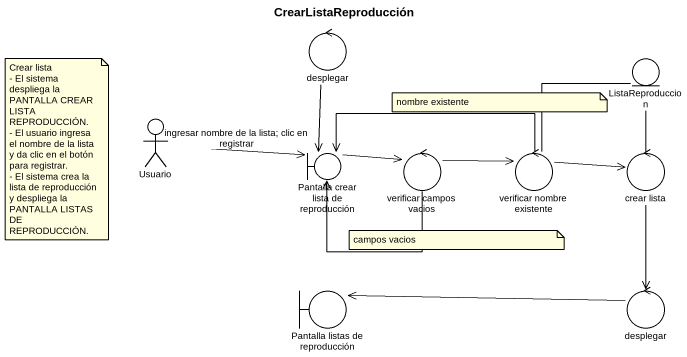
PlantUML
@startuml
title CrearListaReproducción
control desplegar
entity ListaReproduccion
actor Usuario
boundary "Pantalla crear lista de reproducción" as Pantalla_crear_lista_de
control "verificar campos vacios" as verificar_campos_vacios
control "verificar nombre existente" as verificar_nombre_existente
control "crear lista" as crear_lista
boundary "Pantalla listas de reproducción" as Pantalla_listas_de
control "desplegar" as desplegar_2
desplegar --> Pantalla_crear_lista_de
Usuario -right-> Pantalla_crear_lista_de : ingresar nombre de la lista; clic en registrar
Pantalla_crear_lista_de -right-> verificar_campos_vacios
verificar_campos_vacios -left-> Pantalla_crear_lista_de
verificar_campos_vacios -right-> verificar_nombre_existente
verificar_nombre_existente -up- ListaReproduccion
verificar_nombre_existente -left-> Pantalla_crear_lista_de
verificar_nombre_existente -right-> crear_lista
crear_lista -up- ListaReproduccion
crear_lista --> desplegar_2
desplegar_2 -left-> Pantalla_listas_de
note as N1
  Crear lista
  - El sistema despliega la PANTALLA CREAR LISTA REPRODUCCIÓN.
  - El usuario ingresa el nombre de la lista y da clic en el botón para registrar.
  - El sistema crea la lista de reproducción y despliega la PANTALLA LISTAS DE REPRODUCCIÓN.
end note
note as N2
  nombre existente
end note
note as N3
  campos vacios
end note
@enduml
